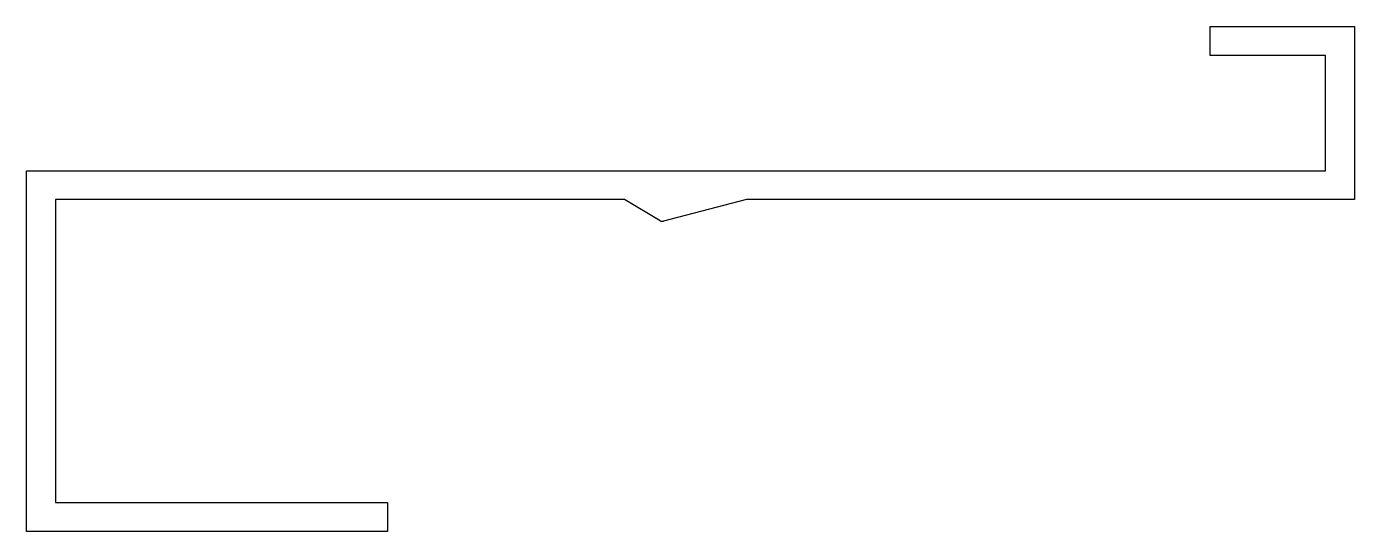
# Model space of a CAD drawing. Extents: x 835.8 to 927.8, y 536.4 to 571.4.
import ezdxf

# ---------------------------------------------------------------- set-up
doc = ezdxf.new("R2010")
doc.units = 0
doc.layers.get('0').update_dxf_attribs({"linetype": 'CONTINUOUS'})

msp = doc.modelspace()

# ---------------------------------------------------------------- linework, layer by layer
for p, q in [((917.756, 571.36), (927.756, 571.36)), ((917.756, 569.36), (917.756, 571.36)), ((927.756, 571.36), (927.756, 559.36)), ((925.756, 569.36), (917.756, 569.36)), ((925.756, 561.36), (925.756, 569.36)), ((835.756, 561.36), (925.756, 561.36)), ((835.756, 536.36), (835.756, 561.36)), ((877.175, 559.36), (837.756, 559.36)), ((837.756, 559.36), (837.756, 538.36)), ((879.651, 557.901), (877.175, 559.36)), ((885.634, 559.36), (879.878, 557.869)), ((927.756, 559.36), (885.634, 559.36)), ((837.756, 538.36), (860.756, 538.36)), ((860.756, 538.36), (860.756, 536.36)), ((860.756, 536.36), (835.756, 536.36))]:
    msp.add_line(p, q)
msp.add_arc((879.803, 558.16), 0.3, 239.5, 284.5173)

doc.saveas('drawing.dxf')
